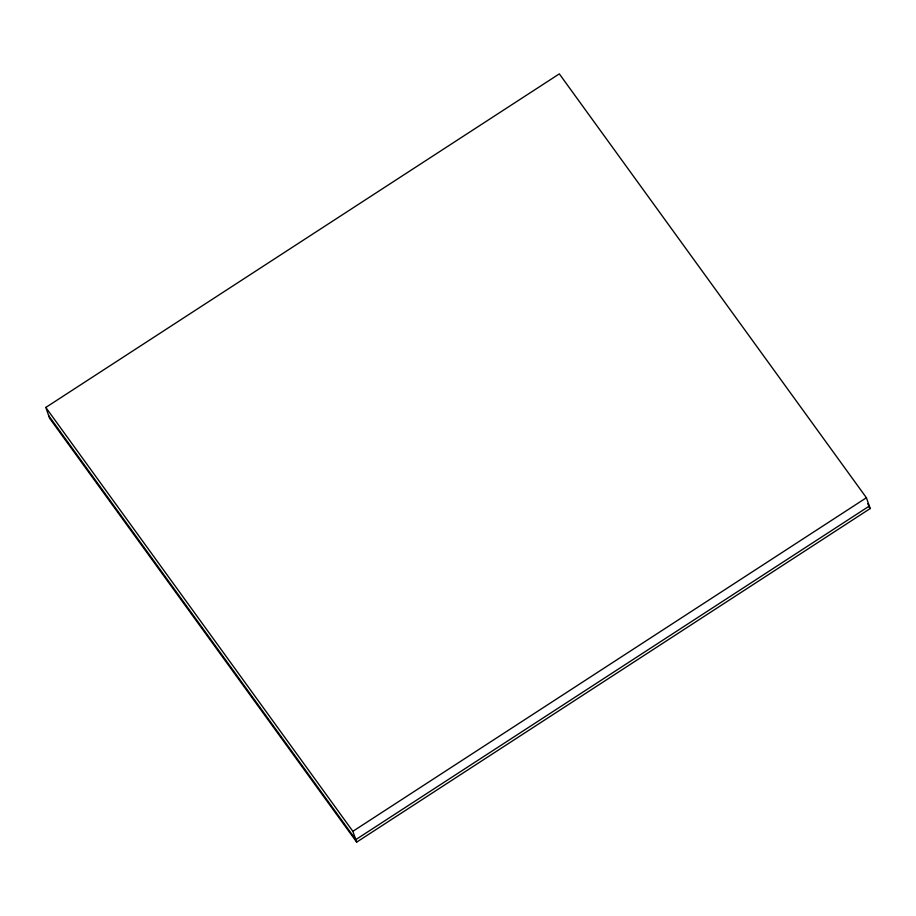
<?xml version="1.0" encoding="UTF-8"?>
<svg xmlns="http://www.w3.org/2000/svg" width="916" height="916" viewBox="0 0 916 916"><rect width="100%" height="100%" fill="white"/><g stroke="black" fill="none" stroke-linecap="round" stroke-linejoin="round"><path stroke-width="1.37" d="M45.8 407.448L559.321 73.875L866.399 497.743L870.2 508.552L356.679 842.125L49.601 418.257L45.8 407.448L352.866 831.316L356.679 842.125M352.866 831.316L866.399 497.743M867.647 503.743L869.318 506.056L355.797 839.628L48.731 415.761M868.517 506.227L870.2 508.552"/></g></svg>
